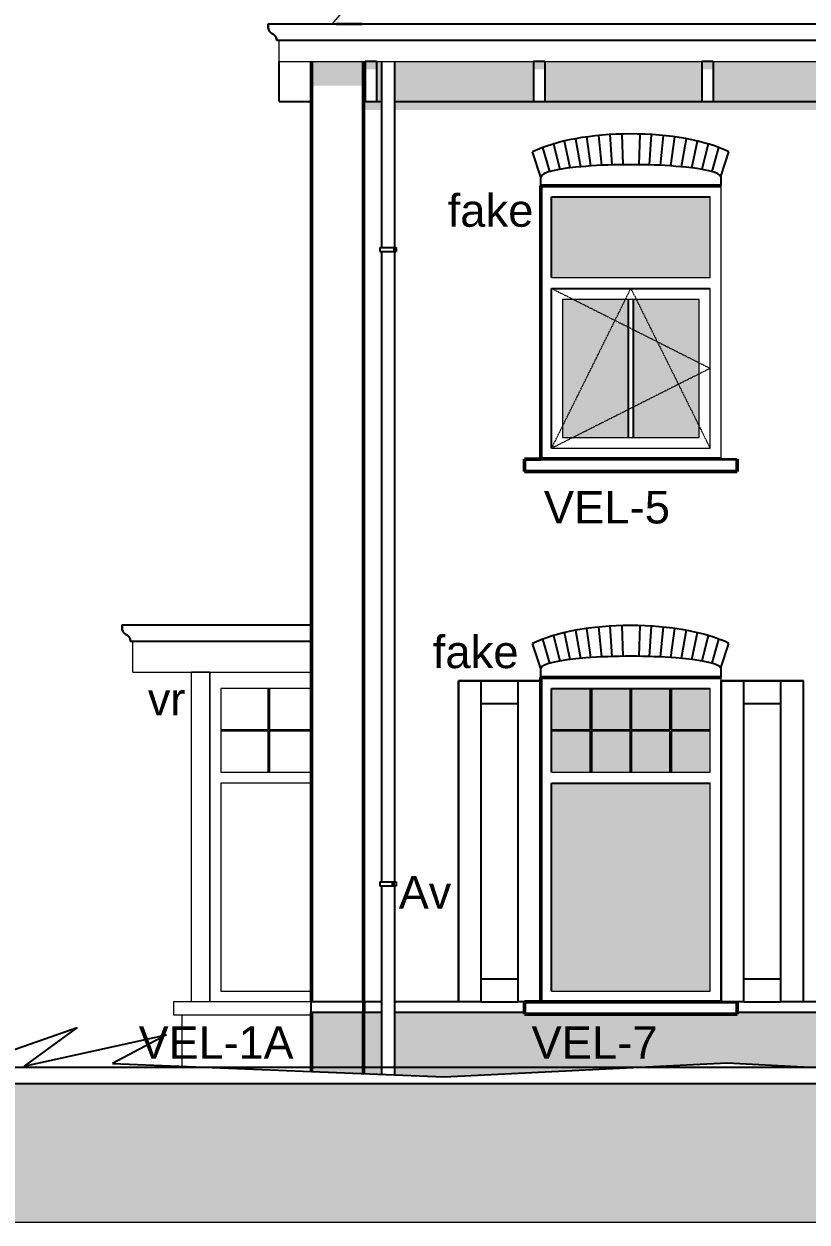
# Model space of a CAD drawing. Header units: millimetres. Extents: x 0 to 59350, y 0 to 29700.
# Drawn here: x 16474 to 18884, y 21826 to 25511 of the extents above; entities that cross this region are included whole.
import ezdxf

# ---------------------------------------------------------------- set-up
doc = ezdxf.new("R2010")
doc.units = ezdxf.units.MM
doc.linetypes.add('PUNKT2_S9', pattern=[1, 0, -1])
doc.linetypes.add('VERDECKT2_S2', pattern=[2.7, 2, -0.7])
doc.layers.add('Standard', color=7, linetype='Continuous', lineweight=25)
doc.styles.add('ARIAL', font='arial.ttf')

msp = doc.modelspace()

# ---------------------------------------------------------------- hatches: boundary and pattern name
at = {"layer": 'Standard', "linetype": 'PUNKT2_S9', "lineweight": 25}
for color, points in [(250, [(17359.5, 25396.4), (17359.5, 25321.4), (17519.5, 25321.4), (17519.5, 25396.4)]), (253, [(18098, 24731.4), (18586, 24731.4), (18586, 24979.9), (18098, 24979.9)]), (253, [(18334.5, 24239.9), (18334.5, 24664.4), (18131.5, 24664.4), (18131.5, 24239.9)]), (253, [(18349.5, 24664.4), (18349.5, 24239.9), (18552.5, 24239.9), (18552.5, 24664.4)]), (253, [(18098, 23340.2), (18218.2, 23340.2), (18218.2, 23467.9), (18098, 23467.9)]), (253, [(18340.8, 23340.2), (18340.8, 23467.9), (18220.7, 23467.9), (18220.7, 23340.2)]), (253, [(18343.3, 23467.9), (18343.3, 23340.2), (18463.4, 23340.2), (18463.4, 23467.9)]), (253, [(18465.9, 23467.9), (18465.9, 23340.2), (18586, 23340.2), (18586, 23467.9)]), (253, [(18218.2, 23209.9), (18218.2, 23337.7), (18098, 23337.7), (18098, 23209.9)]), (253, [(18340.8, 23209.9), (18340.8, 23337.7), (18220.7, 23337.7), (18220.7, 23209.9)]), (253, [(18343.3, 23337.7), (18343.3, 23209.9), (18463.4, 23209.9), (18463.4, 23337.7)]), (253, [(18465.9, 23337.7), (18465.9, 23209.9), (18586, 23209.9), (18586, 23337.7)]), (253, [(18098, 23176.4), (18098, 22536.9), (18586, 22536.9), (18586, 23176.4)]), (250, [(17574.5, 22280.5), (17574.5, 22471.9), (17359.5, 22471.9), (17359.5, 22289.3)]), (250, [(17614.5, 22471.9), (17614.5, 22278.8), (17767.4, 22272.6), (18638, 22315.7), (19469.2, 22272.3), (20392.1, 22294.2), (21339.4, 22269.8), (22153.4, 22296.4), (22846.4, 22278.9), (24094.5, 22323.1), (24204.5, 22314.7), (24204.5, 22471.9), (21254.5, 22471.9), (21254.5, 22465.9), (20599.5, 22465.9), (20599.5, 22471.9), (18669.5, 22471.9), (18669.5, 22465.9), (18014.5, 22465.9), (18014.5, 22471.9)])]:
    msp.add_hatch(color=color, dxfattribs=at).paths.add_polyline_path(points)
h = msp.add_hatch(color=250, dxfattribs=at)
h.paths.add_polyline_path([(24244.5, 25246.4), (24299.5, 25246.4), (24299.5, 25396.4), (24244.5, 25396.4)])
h.paths.add_polyline_path([(17614.5, 25396.4), (17614.5, 25246.4), (24204.5, 25246.4), (24204.5, 25396.4)])
h.paths.add_polyline_path([(17519.5, 25396.4), (17519.5, 25246.4), (17574.5, 25246.4), (17574.5, 25396.4)])
h.paths.add_polyline_path([(17559.5, 25371.4), (17559.5, 25272.9), (17524.5, 25272.9), (17524.5, 25371.4)], flags=16)
h.paths.add_polyline_path([(18042.6, 25371.4), (18077.6, 25371.4), (18077.6, 25272.9), (18042.6, 25272.9)], flags=16)
h.paths.add_polyline_path([(18560.7, 25371.4), (18595.7, 25371.4), (18595.7, 25272.9), (18560.7, 25272.9)], flags=16)
h.paths.add_polyline_path([(19078.8, 25371.4), (19113.8, 25371.4), (19113.8, 25272.9), (19078.8, 25272.9)], flags=16)
h.paths.add_polyline_path([(19631.8, 25272.9), (19596.8, 25272.9), (19596.8, 25371.4), (19631.8, 25371.4)], flags=16)
h.paths.add_polyline_path([(20114.9, 25272.9), (20114.9, 25371.4), (20149.9, 25371.4), (20149.9, 25272.9)], flags=16)
h.paths.add_polyline_path([(20633, 25371.4), (20668, 25371.4), (20668, 25272.9), (20633, 25272.9)], flags=16)
h.paths.add_polyline_path([(21151.1, 25273.4), (21151.1, 25371.4), (21186.1, 25371.4), (21186.1, 25273.4)], flags=16)
h.paths.add_polyline_path([(24259.5, 25273.4), (24259.5, 25371.4), (24294.5, 25371.4), (24294.5, 25273.4)], flags=16)
h.paths.add_polyline_path([(23741.4, 25371.4), (23776.4, 25371.4), (23776.4, 25272.9), (23741.4, 25272.9)], flags=16)
h.paths.add_polyline_path([(23258.4, 25371.4), (23258.4, 25273.4), (23223.4, 25273.4), (23223.4, 25371.4)], flags=16)
h.paths.add_polyline_path([(22705.3, 25371.4), (22740.3, 25371.4), (22740.3, 25272.9), (22705.3, 25272.9)], flags=16)
h.paths.add_polyline_path([(21669.1, 25272.9), (21669.1, 25371.4), (21704.1, 25371.4), (21704.1, 25272.9)], flags=16)
h.paths.add_polyline_path([(22187.2, 25273.4), (22187.2, 25371.4), (22222.2, 25371.4), (22222.2, 25273.4)], flags=16)
at = {"layer": 'Standard', "linetype": 'PUNKT2_S9', "lineweight": -3}
h = msp.add_hatch(color=0, dxfattribs=at)
h.paths.add_polyline_path([(19354.1, 22084.3), (19355.3, 22095.8), (19353.8, 22108.3), (19349.1, 22118.1), (19341.7, 22125.2), (19331.7, 22129), (19320.5, 22129.7), (19298, 22129.9), (19261.8, 22129.9), (19261.8, 22060.1), (19296.1, 22060.1), (19323.1, 22060.9), (19337.6, 22063.5), (19345, 22068), (19350.6, 22075.1)])
h.paths.add_polyline_path([(20661.2, 22068), (20666.8, 22075.1), (20670.3, 22084.3), (20671.5, 22095.8), (20670, 22108.3), (20665.3, 22118.1), (20657.9, 22125.2), (20647.9, 22129), (20636.7, 22129.7), (20614.2, 22129.9), (20578, 22129.9), (20578, 22060.1), (20612.3, 22060.1), (20639.3, 22060.9), (20653.9, 22063.5)])
h.paths.add_polyline_path([(13447, 21826.4), (29672, 21826.4), (29672, 22251.4), (13447, 22251.4)])
h.paths.add_polyline_path([(22366.5, 21901.4), (22205.2, 21901.4), (22205.2, 22174.2), (22251.5, 22174.2), (22251.5, 21947.8), (22366.5, 21947.8)], flags=16)
h.paths.add_polyline_path([(22160.4, 22176.4), (22160.4, 22129.9), (22036.7, 22129.9), (22036.7, 22068.9), (22151.8, 22068.9), (22151.8, 22022.6), (22036.7, 22022.6), (22036.7, 21947.8), (22164.7, 21947.8), (22164.7, 21901.4), (21990.4, 21901.4), (21990.4, 22176.4)], flags=16)
h.paths.add_polyline_path([(21917.7, 22176.4), (21966.8, 22176.4), (21884.8, 21901.4), (21835.4, 21901.4), (21753.4, 22176.4), (21803.6, 22176.4), (21861.6, 21972.9)], flags=16)
h.paths.add_polyline_path([(21733.3, 22129.9), (21609.6, 22129.9), (21609.6, 22068.9), (21724.7, 22068.9), (21724.7, 22022.6), (21609.6, 22022.6), (21609.6, 21947.8), (21737.6, 21947.8), (21737.6, 21901.4), (21563.4, 21901.4), (21563.4, 22176.4), (21733.3, 22176.4)], flags=16)
h.paths.add_polyline_path([(21520.7, 21939.3), (21502.9, 21923.4), (21478.5, 21909.5), (21450.8, 21899.9), (21422.7, 21896.7), (21389, 21901.2), (21360, 21914.8), (21336.5, 21936.9), (21319.8, 21966.5), (21309.6, 22001.8), (21306.4, 22039.8), (21310.1, 22080.4), (21321.4, 22116.2), (21339.8, 22145.7), (21365.3, 22167.4), (21390, 22177.7), (21420.2, 22181.1), (21458.1, 22175.7), (21486.7, 22159.6), (21506.6, 22134), (21517.7, 22100.2), (21471.7, 22089.9), (21464.7, 22108.1), (21453.4, 22121.8), (21438.4, 22130.6), (21420.2, 22133.7), (21392.9, 22127.8), (21371.9, 22110.6), (21358.6, 22081.9), (21354, 22042.1), (21358.6, 21999.3), (21372.2, 21968.6), (21393.1, 21950.4), (21419.7, 21944.2), (21434.2, 21945.9), (21448.8, 21950.9), (21462.4, 21958.6), (21474, 21967.6), (21474, 22002.5), (21420.9, 22002.5), (21420.9, 22048.9), (21520.7, 22048.9)], flags=16)
h.paths.add_polyline_path([(21163.9, 21972.1), (21167.9, 21959), (21177.2, 21947.9), (21190.7, 21944.2), (21203.8, 21946.8), (21212.6, 21954.7), (21217.4, 21971), (21219, 21998.8), (21219, 22176.4), (21265.1, 22176.4), (21265.1, 22002.3), (21263.9, 21972.1), (21260.1, 21949.8), (21250.6, 21928.2), (21235.7, 21911.2), (21215.2, 21900.3), (21189.1, 21896.7), (21159.1, 21902.3), (21136.9, 21919.4), (21123.1, 21947.6), (21118.5, 21986.4), (21162.1, 21992.4)], flags=16)
h.paths.add_polyline_path([(21092.2, 21901.4), (21045.9, 21901.4), (21045.9, 22176.4), (21092.2, 22176.4)], flags=16)
h.paths.add_polyline_path([(20952.3, 22129.9), (20845.5, 22129.9), (20845.5, 22176.4), (21013.3, 22176.4), (21013.3, 22133.3), (20887.7, 21947.8), (21018.1, 21947.8), (21018.1, 21901.4), (20831.9, 21901.4), (20831.9, 21951.5)], flags=16)
h.paths.add_polyline_path([(20531.8, 21901.4), (20531.8, 22176.4), (20629.2, 22176.4), (20660.9, 22174.5), (20682.5, 22168.9), (20697.5, 22158.8), (20709.2, 22142.6), (20716.7, 22122.4), (20719.2, 22099.3), (20715.5, 22071), (20704, 22048.1), (20685.1, 22031.8), (20658.7, 22022.8), (20672.5, 22011.7), (20683.4, 21999.7), (20695, 21982.3), (20709.9, 21955.1), (20737.8, 21901.4), (20682.5, 21901.4), (20649, 21961.3), (20634, 21987.3), (20624.6, 22001.6), (20617.9, 22008.7), (20610.7, 22013), (20601.2, 22015.5), (20587.4, 22016.2), (20578, 22016.2), (20578, 21901.4)], flags=16)
h.paths.add_polyline_path([(20488, 22129.9), (20364.4, 22129.9), (20364.4, 22068.9), (20479.4, 22068.9), (20479.4, 22022.6), (20364.4, 22022.6), (20364.4, 21947.8), (20492.4, 21947.8), (20492.4, 21901.4), (20318.1, 21901.4), (20318.1, 22176.4), (20488, 22176.4)], flags=16)
h.paths.add_polyline_path([(20288.2, 22129.9), (20220.4, 22129.9), (20220.4, 21901.4), (20174.1, 21901.4), (20174.1, 22129.9), (20106.1, 22129.9), (20106.1, 22176.4), (20288.2, 22176.4)], flags=16)
h.paths.add_polyline_path([(19937.8, 22176.4), (19937.8, 22068.2), (20028.4, 22068.2), (20028.4, 22176.4), (20074.7, 22176.4), (20074.7, 21901.4), (20028.4, 21901.4), (20028.4, 22021.6), (19937.8, 22021.6), (19937.8, 21901.4), (19891.5, 21901.4), (19891.5, 22176.4)], flags=16)
h.paths.add_polyline_path([(19837.9, 21946.2), (19817.2, 21918.5), (19790, 21902.2), (19756.4, 21896.7), (19714.8, 21906.1), (19681.4, 21934.1), (19659.3, 21978.5), (19652, 22036.5), (19659.3, 22097.4), (19681.6, 22143), (19715.8, 22171.6), (19759.3, 22181.1), (19797.4, 22173.6), (19827.6, 22151.3), (19841.2, 22129.7), (19851, 22100.7), (19805.2, 22087.5), (19798.9, 22106.6), (19788.2, 22121.3), (19773.9, 22130.4), (19756.9, 22133.7), (19733.8, 22128.2), (19715.5, 22111.7), (19703.6, 22083), (19699.7, 22040.6), (19703.6, 21996), (19715.3, 21966.3), (19733.3, 21949.6), (19756, 21944.2), (19773.2, 21947.8), (19787.7, 21958.3), (19799.1, 21976.3), (19806.8, 22002.5), (19851.6, 21985.5)], flags=16)
h.paths.add_polyline_path([(19492.9, 22068.9), (19607.9, 22068.9), (19607.9, 22022.6), (19492.9, 22022.6), (19492.9, 21947.8), (19620.9, 21947.8), (19620.9, 21901.4), (19446.6, 21901.4), (19446.6, 22176.4), (19616.5, 22176.4), (19616.5, 22129.9), (19492.9, 22129.9)], flags=16)
h.paths.add_polyline_path([(19294.5, 22013), (19285, 22015.5), (19271.2, 22016.2), (19261.8, 22016.2), (19261.8, 21901.4), (19215.6, 21901.4), (19215.6, 22176.4), (19313, 22176.4), (19344.7, 22174.5), (19366.2, 22168.9), (19381.3, 22158.8), (19393, 22142.6), (19400.5, 22122.4), (19403, 22099.3), (19399.2, 22071), (19387.8, 22048.1), (19368.9, 22031.8), (19342.5, 22022.8), (19356.2, 22011.7), (19367.2, 21999.7), (19378.8, 21982.3), (19393.6, 21955.1), (19421.6, 21901.4), (19366.2, 21901.4), (19332.8, 21961.3), (19317.8, 21987.3), (19308.4, 22001.6), (19301.7, 22008.7)], flags=16)

# ---------------------------------------------------------------- linework, layer by layer
at = {"layer": 'Standard', "color": 7, "linetype": 'Continuous', "lineweight": 18}
msp.add_line((18453.1, 26739.4), (17422.6, 25511.4), dxfattribs=at)
at = {"layer": 'Standard', "color": 5, "linetype": 'Continuous', "lineweight": -3}
for p, q in [((17226, 25511.4), (17226, 25501.4)), ((17226, 25501.4), (17226, 25511.4)), ((17226, 25511.4), (24593, 25511.4)), ((17226.1, 25501.1), (17226, 25501.4)), ((17226, 25501.4), (17226.1, 25501.1)), ((17226.1, 25500.2), (17226.1, 25501.1)), ((17226.1, 25501.1), (17226.1, 25500.2)), ((17226.1, 25499.5), (17226.1, 25500.2)), ((17226.1, 25500.2), (17226.1, 25499.5)), ((17226.2, 25498.7), (17226.1, 25499.5)), ((17226.1, 25499.5), (17226.2, 25498.7)), ((17226.3, 25498), (17226.2, 25498.7)), ((17226.2, 25498.7), (17226.3, 25498)), ((17226.4, 25497.2), (17226.3, 25498)), ((17226.3, 25498), (17226.4, 25497.2)), ((17226.6, 25496.4), (17226.4, 25497.2)), ((17226.4, 25497.2), (17226.6, 25496.4)), ((17226.8, 25495.7), (17226.6, 25496.4)), ((17226.6, 25496.4), (17226.8, 25495.7)), ((17227, 25495), (17226.8, 25495.7)), ((17226.8, 25495.7), (17227, 25495)), ((17227.2, 25494.2), (17227, 25495)), ((17227, 25495), (17227.2, 25494.2)), ((17227.5, 25493.5), (17227.2, 25494.2)), ((17227.2, 25494.2), (17227.5, 25493.5)), ((17227.8, 25492.8), (17227.5, 25493.5)), ((17227.5, 25493.5), (17227.8, 25492.8)), ((17228.1, 25492.1), (17227.8, 25492.8)), ((17227.8, 25492.8), (17228.1, 25492.1)), ((17228.4, 25491.4), (17228.1, 25492.1)), ((17228.1, 25492.1), (17228.4, 25491.4)), ((17228.8, 25490.7), (17228.4, 25491.4)), ((17228.4, 25491.4), (17228.8, 25490.7)), ((17229.1, 25490), (17228.8, 25490.7)), ((17228.8, 25490.7), (17229.1, 25490)), ((17229.5, 25489.4), (17229.1, 25490)), ((17229.1, 25490), (17229.5, 25489.4)), ((17230, 25488.7), (17229.5, 25489.4)), ((17229.5, 25489.4), (17230, 25488.7)), ((17230.4, 25488.1), (17230, 25488.7)), ((17230, 25488.7), (17230.4, 25488.1)), ((17230.9, 25487.5), (17230.4, 25488.1)), ((17230.4, 25488.1), (17230.9, 25487.5)), ((17231.3, 25486.9), (17230.9, 25487.5)), ((17230.9, 25487.5), (17231.3, 25486.9)), ((17231.9, 25486.3), (17231.3, 25486.9)), ((17231.3, 25486.9), (17231.9, 25486.3)), ((17232.4, 25485.7), (17231.9, 25486.3)), ((17231.9, 25486.3), (17232.4, 25485.7)), ((17232.9, 25485.2), (17232.4, 25485.7)), ((17232.4, 25485.7), (17232.9, 25485.2)), ((17233.5, 25484.6), (17232.9, 25485.2)), ((17232.9, 25485.2), (17233.5, 25484.6)), ((17234.1, 25484.1), (17233.5, 25484.6)), ((17233.5, 25484.6), (17234.1, 25484.1)), ((17234.7, 25483.6), (17234.1, 25484.1)), ((17234.1, 25484.1), (17234.7, 25483.6)), ((17235.3, 25483.2), (17234.7, 25483.6)), ((17234.7, 25483.6), (17235.3, 25483.2)), ((17235.9, 25482.7), (17235.3, 25483.2)), ((17235.3, 25483.2), (17235.9, 25482.7)), ((17236.5, 25482.3), (17235.9, 25482.7)), ((17235.9, 25482.7), (17236.5, 25482.3)), ((17237.2, 25481.9), (17236.5, 25482.3)), ((17236.5, 25482.3), (17237.2, 25481.9)), ((17237.9, 25481.5), (17237.2, 25481.9)), ((17237.2, 25481.9), (17237.9, 25481.5)), ((17238.5, 25481.2), (17237.9, 25481.5)), ((17237.9, 25481.5), (17238.5, 25481.2)), ((17239.7, 25480.6), (17238.5, 25481.2)), ((17238.5, 25481.2), (17239.7, 25480.6)), ((17240.4, 25480.2), (17239.7, 25480.6)), ((17239.7, 25480.6), (17240.4, 25480.2)), ((17241, 25479.9), (17240.4, 25480.2)), ((17240.4, 25480.2), (17241, 25479.9)), ((17241.7, 25479.5), (17241, 25479.9)), ((17241, 25479.9), (17241.7, 25479.5)), ((17242.3, 25479), (17241.7, 25479.5)), ((17241.7, 25479.5), (17242.3, 25479)), ((17242.9, 25478.6), (17242.3, 25479)), ((17242.3, 25479), (17242.9, 25478.6)), ((17243.6, 25478.1), (17242.9, 25478.6)), ((17242.9, 25478.6), (17243.6, 25478.1)), ((17244.2, 25477.6), (17243.6, 25478.1)), ((17243.6, 25478.1), (17244.2, 25477.6)), ((17244.7, 25477.1), (17244.2, 25477.6)), ((17244.2, 25477.6), (17244.7, 25477.1)), ((17245.3, 25476.6), (17244.7, 25477.1)), ((17244.7, 25477.1), (17245.3, 25476.6)), ((17245.8, 25476), (17245.3, 25476.6)), ((17245.3, 25476.6), (17245.8, 25476)), ((17246.4, 25475.4), (17245.8, 25476)), ((17245.8, 25476), (17246.4, 25475.4)), ((17246.9, 25474.9), (17246.4, 25475.4)), ((17246.4, 25475.4), (17246.9, 25474.9)), ((17247.3, 25474.3), (17246.9, 25474.9)), ((17246.9, 25474.9), (17247.3, 25474.3)), ((17247.8, 25473.6), (17247.3, 25474.3)), ((17247.3, 25474.3), (17247.8, 25473.6)), ((17248.2, 25473), (17247.8, 25473.6)), ((17247.8, 25473.6), (17248.2, 25473)), ((17248.7, 25472.4), (17248.2, 25473)), ((17248.2, 25473), (17248.7, 25472.4)), ((17249, 25471.7), (17248.7, 25472.4)), ((17248.7, 25472.4), (17249, 25471.7)), ((17249.4, 25471), (17249, 25471.7)), ((17249, 25471.7), (17249.4, 25471)), ((17249.8, 25470.3), (17249.4, 25471)), ((17249.4, 25471), (17249.8, 25470.3)), ((17250.1, 25469.6), (17249.8, 25470.3)), ((17249.8, 25470.3), (17250.1, 25469.6)), ((17250.4, 25468.9), (17250.1, 25469.6)), ((17250.1, 25469.6), (17250.4, 25468.9)), ((17250.7, 25468.2), (17250.4, 25468.9)), ((17250.4, 25468.9), (17250.7, 25468.2)), ((17250.9, 25467.5), (17250.7, 25468.2)), ((17250.7, 25468.2), (17250.9, 25467.5)), ((17251.2, 25466.7), (17250.9, 25467.5)), ((17250.9, 25467.5), (17251.2, 25466.7)), ((17251.4, 25466), (17251.2, 25466.7)), ((17251.2, 25466.7), (17251.4, 25466)), ((17251.5, 25465.2), (17251.4, 25466)), ((17251.4, 25466), (17251.5, 25465.2)), ((17251.7, 25464.5), (17251.5, 25465.2)), ((17251.5, 25465.2), (17251.7, 25464.5)), ((17251.8, 25463.7), (17251.7, 25464.5)), ((17251.7, 25464.5), (17251.8, 25463.7)), ((17251.9, 25463), (17251.8, 25463.7)), ((17251.8, 25463.7), (17251.9, 25463)), ((17252, 25462.2), (17251.9, 25463)), ((17251.9, 25463), (17252, 25462.2)), ((17252, 25461.5), (17252, 25462.2)), ((17252, 25462.2), (17252, 25461.5)), ((17252, 25460.4), (17252, 25461.5)), ((17252, 25461.5), (17252, 25460.4)), ((24567.1, 25460.4), (17252, 25460.4))]:
    msp.add_line(p, q, dxfattribs=at)
at = {"layer": 'Standard', "color": 34, "linetype": 'Continuous', "lineweight": 18}
msp.add_line((17357.4, 25511.4), (17435.7, 25511.4), dxfattribs=at)
msp.add_line((17357.4, 25511.4), (17435.7, 25511.4), dxfattribs=at)
at = {"layer": 'Standard', "color": 255, "linetype": 'Continuous', "lineweight": 35}
msp.add_line((17435.7, 25511.4), (17513.7, 25511.4), dxfattribs=at)
msp.add_line((17435.7, 25511.4), (17513.7, 25511.4), dxfattribs=at)
at = {"layer": 'Standard', "color": 51, "linetype": 'Continuous', "lineweight": 18}
for p, q in [((17259.5, 25396.4), (17259.5, 25460.4)), ((17259.5, 25396.4), (17524.5, 25396.4)), ((17524.5, 25396.4), (17559.5, 25396.4)), ((17559.5, 25396.4), (18042.6, 25396.4)), ((18042.6, 25396.4), (18077.6, 25396.4)), ((18077.6, 25396.4), (18560.7, 25396.4)), ((18560.7, 25396.4), (18595.7, 25396.4)), ((18595.7, 25396.4), (19078.8, 25396.4)), ((18586, 24979.9), (18098, 24979.9)), ((18098, 24979.9), (18098, 24731.4)), ((18586, 24731.4), (18586, 24979.9)), ((18098, 24731.4), (18586, 24731.4)), ((18586, 24697.9), (18098, 24697.9)), ((18098, 24697.9), (18098, 24206.4)), ((18586, 24206.4), (18586, 24697.9)), ((18552.5, 24664.4), (18131.5, 24664.4)), ((18131.5, 24664.4), (18131.5, 24239.9)), ((18552.5, 24239.9), (18552.5, 24664.4)), ((18131.5, 24239.9), (18552.5, 24239.9)), ((18098, 24206.4), (18586, 24206.4)), ((17046, 23517.4), (16989.5, 23517.4)), ((16989.5, 22503.4), (16989.5, 23517.4)), ((17046.5, 23517.4), (17046, 23517.4)), ((17046, 23517.4), (17046, 22503.4)), ((17046.5, 22503.4), (17046.5, 23517.4)), ((17046.5, 23517.4), (17080, 23517.4)), ((17080, 23517.4), (17359.5, 23517.4)), ((17359.5, 23467.9), (17080, 23467.9)), ((17080, 23467.9), (17080, 23209.9)), ((18586, 23467.9), (18098, 23467.9)), ((18098, 23467.9), (18098, 23209.9)), ((18586, 23209.9), (18586, 23467.9)), ((17080, 23209.9), (17359.5, 23209.9)), ((18098, 23209.9), (18586, 23209.9)), ((17359.5, 23176.4), (17080, 23176.4)), ((17080, 23176.4), (17080, 22536.9)), ((18586, 23176.4), (18098, 23176.4)), ((18098, 23176.4), (18098, 22536.9)), ((18586, 22536.9), (18586, 23176.4)), ((17080, 22536.9), (17359.5, 22536.9)), ((18098, 22536.9), (18586, 22536.9))]:
    msp.add_line(p, q, dxfattribs=at)
at = {"layer": 'Standard', "color": 7, "linetype": 'Continuous', "lineweight": -3}
for p, q in [((17259.5, 25273.4), (17259.5, 25396.4)), ((17524.5, 25396.4), (17524.5, 25273.4)), ((17559.5, 25396.4), (17524.5, 25396.4)), ((17559.5, 25396.4), (17559.5, 25273.4)), ((17574.5, 25396.4), (17574.5, 24823.5)), ((17614.5, 25396.4), (17614.5, 24823.5)), ((18042.6, 25396.4), (18042.6, 25273.4)), ((18077.6, 25396.4), (18042.6, 25396.4)), ((18077.6, 25396.4), (18077.6, 25273.4)), ((18560.7, 25396.4), (18560.7, 25273.4)), ((18595.7, 25396.4), (18560.7, 25396.4)), ((18595.7, 25396.4), (18595.7, 25273.4)), ((17259.5, 25273.4), (17359.5, 25273.4)), ((17524.5, 25273.4), (17559.5, 25273.4)), ((18042.6, 25273.4), (18077.6, 25273.4)), ((18560.7, 25273.4), (18595.7, 25273.4)), ((18284.3, 25077.8), (18278.2, 25171.2)), ((18314.5, 25172.8), (18317.1, 25078.5)), ((18369.6, 25172.8), (18367, 25078.5)), ((18399.8, 25077.8), (18405.9, 25171.2)), ((18103.8, 25142.4), (18123.2, 25064)), ((18154.8, 25068.7), (18137.4, 25151.3)), ((18171.7, 25158.4), (18186.8, 25072.1)), ((18219.1, 25074.7), (18206.8, 25164)), ((18242.3, 25168.3), (18251.6, 25076.5)), ((18441.8, 25168.3), (18432.5, 25076.5)), ((18465, 25074.7), (18477.3, 25164)), ((18512.4, 25158.4), (18497.3, 25072.1)), ((18529.3, 25068.7), (18546.7, 25151.3)), ((18580.3, 25142.4), (18560.9, 25064)), ((18064.5, 25040.6), (18039.6, 25117.8)), ((18092.3, 25057.2), (18071.1, 25131.4)), ((18591.8, 25057.2), (18613, 25131.4)), ((18619.1, 25042.7), (18643.4, 25118.3)), ((18064.5, 25013.4), (18064.5, 25040.6)), ((18619.5, 25013.4), (18619.5, 25040.6)), ((17569.5, 24823.5), (17569.8, 24823.5)), ((17569.5, 24823.5), (17569.5, 24811.3)), ((17569.5, 24811.3), (17569.8, 24811.3)), ((17569.8, 24823.5), (17570.7, 24823.5)), ((17569.8, 24811.3), (17570.7, 24811.3)), ((17570.7, 24823.5), (17572.2, 24823.5)), ((17570.7, 24811.3), (17572.2, 24811.3)), ((17572.2, 24823.5), (17574.2, 24823.5)), ((17572.2, 24811.3), (17574.2, 24811.3)), ((17574.2, 24823.5), (17576.8, 24823.5)), ((17574.2, 24811.3), (17576.8, 24811.3)), ((17574.5, 24811.3), (17574.5, 22873.1)), ((17576.8, 24823.5), (17579.8, 24823.5)), ((17576.8, 24811.3), (17579.8, 24811.3)), ((17579.8, 24823.5), (17583.1, 24823.5)), ((17579.8, 24811.3), (17583.1, 24811.3)), ((17583.1, 24823.5), (17586.7, 24823.5)), ((17583.1, 24811.3), (17586.7, 24811.3)), ((17586.7, 24823.5), (17590.5, 24823.5)), ((17586.7, 24811.3), (17590.5, 24811.3)), ((17590.5, 24823.5), (17594.5, 24823.5)), ((17590.5, 24811.3), (17594.5, 24811.3)), ((17594.5, 24823.5), (17598.4, 24823.5)), ((17594.5, 24811.3), (17598.4, 24811.3)), ((17598.4, 24823.5), (17602.2, 24823.5)), ((17598.4, 24811.3), (17602.2, 24811.3)), ((17602.2, 24823.5), (17605.8, 24823.5)), ((17602.2, 24811.3), (17605.8, 24811.3)), ((17605.8, 24823.5), (17609.1, 24823.5)), ((17605.8, 24811.3), (17609.1, 24811.3)), ((17609.1, 24823.5), (17612.1, 24823.5)), ((17609.1, 24811.3), (17612.1, 24811.3)), ((17612.1, 24823.5), (17612.9, 24823.5)), ((17612.1, 24811.3), (17612.9, 24811.3)), ((17612.9, 24823.5), (17612.9, 24811.3)), ((17613, 24823.5), (17613.7, 24823.5)), ((17613, 24811.3), (17613.7, 24811.3)), ((17613.7, 24823.5), (17614.1, 24823.5)), ((17613.7, 24811.3), (17614.1, 24811.3)), ((17614.1, 24823.5), (17614.7, 24823.5)), ((17614.1, 24811.3), (17614.1, 24823.5)), ((17614.1, 24811.3), (17614.7, 24811.3)), ((17614.5, 24811.3), (17614.5, 22873.1)), ((17614.7, 24823.5), (17615, 24823.5)), ((17614.7, 24811.3), (17615, 24811.3)), ((17615, 24823.5), (17615, 24811.3)), ((17615, 24823.5), (17615.6, 24823.5)), ((17615, 24811.3), (17615.6, 24811.3)), ((17615.6, 24823.5), (17616.2, 24823.5)), ((17615.6, 24811.3), (17616.2, 24811.3)), ((17616.2, 24823.5), (17616.6, 24823.5)), ((17616.2, 24811.3), (17616.6, 24811.3)), ((17616.6, 24823.5), (17616.7, 24823.5)), ((17616.6, 24811.3), (17616.6, 24823.5)), ((17616.6, 24811.3), (17616.7, 24811.3)), ((17616.8, 24823.5), (17616.8, 24811.3)), ((17616.8, 24823.5), (17617.2, 24823.5)), ((17616.8, 24811.3), (17617.2, 24811.3)), ((17617.2, 24823.5), (17617.6, 24823.5)), ((17617.2, 24811.3), (17617.6, 24811.3)), ((17617.6, 24823.5), (17618, 24823.5)), ((17617.6, 24811.3), (17618, 24811.3)), ((17618, 24823.5), (17618.4, 24823.5)), ((17618, 24811.3), (17618.4, 24811.3)), ((17618.4, 24823.5), (17618.7, 24823.5)), ((17618.4, 24811.3), (17618.7, 24811.3)), ((17618.7, 24823.5), (17619, 24823.5)), ((17618.7, 24811.3), (17619, 24811.3)), ((17619, 24823.5), (17619.2, 24823.5)), ((17619, 24811.3), (17619.2, 24811.3)), ((17619.2, 24823.5), (17619.3, 24823.5)), ((17619.2, 24811.3), (17619.3, 24811.3)), ((17619.3, 24823.5), (17619.5, 24823.5)), ((17619.3, 24811.3), (17619.5, 24811.3)), ((17619.5, 24823.5), (17619.5, 24823.5)), ((17619.5, 24823.5), (17619.5, 24811.3)), ((17619.5, 24811.3), (17619.5, 24811.3)), ((18284.3, 23565.8), (18278.2, 23659.2)), ((18314.5, 23660.8), (18317.1, 23566.5)), ((18369.6, 23660.8), (18367, 23566.5)), ((18399.8, 23565.8), (18405.9, 23659.2)), ((18103.8, 23630.4), (18123.2, 23552)), ((18154.8, 23556.7), (18137.4, 23639.3)), ((18171.7, 23646.4), (18186.8, 23560.1)), ((18219.1, 23562.7), (18206.8, 23652)), ((18242.3, 23656.3), (18251.6, 23564.5)), ((18441.8, 23656.3), (18432.5, 23564.5)), ((18465, 23562.7), (18477.3, 23652)), ((18512.4, 23646.4), (18497.3, 23560.1)), ((18529.3, 23556.7), (18546.7, 23639.3)), ((18580.3, 23630.4), (18560.9, 23552)), ((18064.5, 23528.6), (18039.6, 23605.8)), ((18092.3, 23545.2), (18071.1, 23619.4)), ((18591.8, 23545.2), (18613, 23619.4)), ((18619.1, 23530.7), (18643.4, 23606.3)), ((18064.5, 23501.4), (18064.5, 23528.6)), ((18619.5, 23501.4), (18619.5, 23528.6)), ((17569.4, 22873.1), (17569.4, 22860.9)), ((17569.4, 22873.1), (17569.7, 22873.1)), ((17569.4, 22860.9), (17569.7, 22860.9)), ((17569.7, 22873.1), (17570.6, 22873.1)), ((17569.7, 22860.9), (17570.6, 22860.9)), ((17570.6, 22873.1), (17572.1, 22873.1)), ((17570.6, 22860.9), (17572.1, 22860.9)), ((17572.1, 22873.1), (17574.1, 22873.1)), ((17572.1, 22860.9), (17574.1, 22860.9)), ((17574.1, 22873.1), (17576.7, 22873.1)), ((17574.1, 22860.9), (17576.7, 22860.9)), ((17574.5, 22860.9), (17574.5, 22280.5)), ((17576.7, 22873.1), (17579.7, 22873.1)), ((17576.7, 22860.9), (17579.7, 22860.9)), ((17579.7, 22873.1), (17583, 22873.1)), ((17579.7, 22860.9), (17583, 22860.9)), ((17583, 22873.1), (17586.6, 22873.1)), ((17583, 22860.9), (17586.6, 22860.9)), ((17586.6, 22873.1), (17590.4, 22873.1)), ((17586.6, 22860.9), (17590.4, 22860.9)), ((17590.4, 22873.1), (17594.4, 22873.1)), ((17590.4, 22860.9), (17594.4, 22860.9)), ((17594.4, 22873.1), (17598.3, 22873.1)), ((17594.4, 22860.9), (17598.3, 22860.9)), ((17598.3, 22873.1), (17602.1, 22873.1)), ((17598.3, 22860.9), (17602.1, 22860.9)), ((17602.1, 22873.1), (17605.7, 22873.1)), ((17602.1, 22860.9), (17605.7, 22860.9)), ((17605.7, 22873.1), (17607.8, 22873.1)), ((17605.7, 22860.9), (17607.8, 22860.9)), ((17607, 22873.1), (17608, 22873.1)), ((17607, 22860.9), (17608, 22860.9)), ((17607.8, 22873.1), (17607.8, 22860.9)), ((17608, 22873.1), (17609.1, 22873.1)), ((17608, 22860.9), (17608, 22873.1)), ((17608, 22860.9), (17609.1, 22860.9)), ((17609.1, 22873.1), (17609.6, 22873.1)), ((17609.1, 22860.9), (17609.6, 22860.9)), ((17609.6, 22873.1), (17609.6, 22860.9)), ((17609.6, 22873.1), (17609.8, 22873.1)), ((17609.6, 22860.9), (17609.8, 22860.9)), ((17609.8, 22873.1), (17610.6, 22873.1)), ((17609.8, 22860.9), (17610.6, 22860.9)), ((17610.6, 22873.1), (17611.4, 22873.1)), ((17610.6, 22860.9), (17611.4, 22860.9)), ((17611.4, 22873.1), (17611.8, 22873.1)), ((17611.4, 22860.9), (17611.8, 22860.9)), ((17611.8, 22873.1), (17612, 22873.1)), ((17611.8, 22860.9), (17611.8, 22873.1)), ((17611.8, 22860.9), (17612, 22860.9)), ((17612, 22873.1), (17612.1, 22873.1)), ((17612, 22860.9), (17612.1, 22860.9)), ((17612.1, 22873.1), (17612.1, 22860.9)), ((17612.1, 22873.1), (17612.2, 22873.1)), ((17612.1, 22860.9), (17612.2, 22860.9)), ((17612.2, 22873.1), (17613, 22873.1)), ((17612.2, 22860.9), (17613, 22860.9)), ((17613, 22873.1), (17613.7, 22873.1)), ((17613, 22860.9), (17613.7, 22860.9)), ((17613.7, 22873.1), (17614.4, 22873.1)), ((17613.7, 22860.9), (17614.4, 22860.9)), ((17614.4, 22873.1), (17615, 22873.1)), ((17614.4, 22860.9), (17615, 22860.9)), ((17614.5, 22860.9), (17614.5, 22278.8)), ((17615, 22873.1), (17615.6, 22873.1)), ((17615, 22860.9), (17615.6, 22860.9)), ((17615.6, 22873.1), (17616.2, 22873.1)), ((17615.6, 22860.9), (17616.2, 22860.9)), ((17616.2, 22873.1), (17616.7, 22873.1)), ((17616.2, 22860.9), (17616.7, 22860.9)), ((17616.7, 22873.1), (17617.2, 22873.1)), ((17616.7, 22860.9), (17617.2, 22860.9)), ((17617.2, 22873.1), (17617.6, 22873.1)), ((17617.2, 22860.9), (17617.6, 22860.9)), ((17617.6, 22873.1), (17618, 22873.1)), ((17617.6, 22860.9), (17618, 22860.9)), ((17618, 22873.1), (17618.4, 22873.1)), ((17618, 22860.9), (17618.4, 22860.9)), ((17618.4, 22873.1), (17618.7, 22873.1)), ((17618.4, 22860.9), (17618.7, 22860.9)), ((17618.7, 22873.1), (17619, 22873.1)), ((17618.7, 22860.9), (17619, 22860.9)), ((17619, 22873.1), (17619.2, 22873.1)), ((17619, 22860.9), (17619.2, 22860.9)), ((17619.2, 22873.1), (17619.3, 22873.1)), ((17619.2, 22860.9), (17619.3, 22860.9)), ((17619.3, 22873.1), (17619.5, 22873.1)), ((17619.3, 22860.9), (17619.5, 22860.9)), ((17619.5, 22873.1), (17619.5, 22873.1)), ((17619.5, 22873.1), (17619.5, 22860.9)), ((17619.5, 22860.9), (17619.5, 22860.9))]:
    msp.add_line(p, q, dxfattribs=at)
at = {"layer": 'Standard', "color": 7, "linetype": 'Continuous', "lineweight": 50}
for p, q in [((17359.5, 22503.4), (17359.5, 25396.4)), ((17519.5, 25396.4), (17519.5, 22503.4)), ((18064.5, 25013.4), (18619.5, 25013.4)), ((18064.5, 24173.1), (18064.5, 25013.4)), ((18064.5, 24173.1), (18014.5, 24173.1)), ((18014.5, 24173.1), (18014.5, 24137.8)), ((18014.5, 24137.8), (18014.5, 24135.4)), ((18669.5, 24135.4), (18669.5, 24173.1)), ((18014.5, 24135.4), (18669.5, 24135.4)), ((18064.5, 23501.4), (18619.5, 23501.4)), ((18064.5, 22503.6), (18064.5, 23501.4)), ((17520.5, 22503.4), (17519.5, 22503.4)), ((17520.5, 22471.9), (17520.5, 22503.4)), ((18064.5, 22503.6), (18014.5, 22503.6)), ((18014.5, 22503.6), (18014.5, 22465.9)), ((18669.5, 22465.9), (18669.5, 22503.4)), ((17359.5, 22289.3), (17359.5, 22471.9)), ((17519.5, 22471.9), (17519.5, 22282.8)), ((17519.5, 22471.9), (17520.5, 22471.9)), ((18014.5, 22465.9), (18669.5, 22465.9))]:
    msp.add_line(p, q, dxfattribs=at)
at = {"layer": 'Standard', "color": 36, "linetype": 'Continuous', "lineweight": 18}
for p, q in [((17359.5, 25046.4), (17359.5, 25396.4)), ((17519.5, 25046.4), (17519.5, 25396.4)), ((17359.5, 23596.4), (17359.5, 25046.4)), ((17519.5, 23596.4), (17519.5, 25046.4)), ((18064.5, 25013.4), (18064.5, 24173.1)), ((18619.5, 25013.4), (18064.5, 25013.4)), ((18619.5, 24173.1), (18619.5, 25013.4)), ((17359.5, 22503.4), (17359.5, 23596.4)), ((17519.5, 22503.4), (17519.5, 23596.4)), ((18064.5, 23501.4), (18064.5, 23491.4)), ((18619.5, 23501.4), (18064.5, 23501.4)), ((18619.5, 23491.4), (18619.5, 23501.4)), ((16959.5, 22463.4), (16959.5, 22305.8)), ((16959.5, 22463.4), (16959.5, 22305.8)), ((17359.5, 22289.3), (17359.5, 22471.9)), ((17519.5, 22282.8), (17519.5, 22471.9))]:
    msp.add_line(p, q, dxfattribs=at)
at = {"layer": 'Standard', "color": 255, "linetype": 'Continuous', "lineweight": -3}
for p, q in [((17519.5, 25272.9), (17574.5, 25272.9)), ((17614.5, 25272.9), (24204.5, 25272.9))]:
    msp.add_line(p, q, dxfattribs=at)
at = {"layer": 'Standard', "color": 7, "linetype": 'Continuous', "lineweight": 25}
for p, q in [((18098, 24979.9), (18586, 24979.9)), ((18098, 24731.4), (18098, 24979.9)), ((18098, 24697.9), (18586, 24697.9)), ((18098, 24206.4), (18098, 24697.9)), ((17811, 23491.4), (18064.5, 23491.4)), ((17811, 22503.4), (17811, 23491.4)), ((18619.5, 23491.4), (18873, 23491.4)), ((18619.5, 22503.4), (18619.5, 23491.4)), ((18098, 23467.9), (18586, 23467.9)), ((18098, 23209.9), (18098, 23467.9)), ((18098, 23176.4), (18586, 23176.4)), ((18098, 22536.9), (18098, 23176.4))]:
    msp.add_line(p, q, dxfattribs=at)
at = {"layer": 'Standard', "color": 7, "linetype": 'VERDECKT2_S2', "lineweight": 18}
for p, q in [((18098, 24697.9), (18586, 24452.2)), ((18098, 24206.4), (18342, 24697.9)), ((18342, 24697.9), (18586, 24206.4)), ((18586, 24452.2), (18098, 24206.4))]:
    msp.add_line(p, q, dxfattribs=at)
at = {"layer": 'Standard', "color": 250, "linetype": 'Continuous', "lineweight": -3}
for p, q in [((18334.5, 24239.9), (18334.5, 24664.4)), ((18349.5, 24664.4), (18349.5, 24239.9)), ((17226.8, 23340.2), (17226.8, 23467.9)), ((17229.3, 23467.9), (17229.3, 23340.2)), ((18218.2, 23340.2), (18218.2, 23467.9)), ((18220.7, 23467.9), (18220.7, 23340.2)), ((18340.8, 23340.2), (18340.8, 23467.9)), ((18343.3, 23467.9), (18343.3, 23340.2)), ((18463.4, 23340.2), (18463.4, 23467.9)), ((18465.9, 23467.9), (18465.9, 23340.2)), ((17080, 23340.2), (17226.8, 23340.2)), ((17226.8, 23337.7), (17080, 23337.7)), ((17226.8, 23209.9), (17226.8, 23337.7)), ((17229.3, 23340.2), (17359.5, 23340.2)), ((17229.3, 23337.7), (17229.3, 23209.9)), ((17359.5, 23337.7), (17229.3, 23337.7)), ((18098, 23340.2), (18218.2, 23340.2)), ((18218.2, 23337.7), (18098, 23337.7)), ((18218.2, 23209.9), (18218.2, 23337.7)), ((18220.7, 23340.2), (18340.8, 23340.2)), ((18220.7, 23337.7), (18220.7, 23209.9)), ((18340.8, 23337.7), (18220.7, 23337.7)), ((18340.8, 23209.9), (18340.8, 23337.7)), ((18343.3, 23340.2), (18463.4, 23340.2)), ((18343.3, 23337.7), (18343.3, 23209.9)), ((18463.4, 23337.7), (18343.3, 23337.7)), ((18463.4, 23209.9), (18463.4, 23337.7)), ((18465.9, 23340.2), (18586, 23340.2)), ((18465.9, 23337.7), (18465.9, 23209.9)), ((18586, 23337.7), (18465.9, 23337.7))]:
    msp.add_line(p, q, dxfattribs=at)
at = {"layer": 'Standard', "color": 117, "linetype": 'Continuous', "lineweight": -3}
for p, q in [((18619.5, 24175.4), (18064.5, 24175.4)), ((18064.5, 24173.1), (18014.5, 24173.1)), ((18014.5, 24173.1), (18014.5, 24170.4)), ((18014.5, 24170.4), (18014.5, 24135.4)), ((18669.5, 24170.4), (18014.5, 24170.4)), ((18669.5, 24173.1), (18619.5, 24173.1)), ((18669.5, 24170.4), (18669.5, 24173.1)), ((18669.5, 24135.4), (18669.5, 24170.4)), ((18669.5, 24135.4), (18014.5, 24135.4)), ((18014.5, 22503.4), (18014.5, 22500.9)), ((18014.5, 22500.9), (18014.5, 22465.9)), ((18669.5, 22500.9), (18014.5, 22500.9)), ((18619.5, 22505.9), (18064.5, 22505.9)), ((18669.5, 22500.9), (18669.5, 22503.4)), ((18669.5, 22465.9), (18669.5, 22500.9)), ((18669.5, 22465.9), (18014.5, 22465.9))]:
    msp.add_line(p, q, dxfattribs=at)
at = {"layer": 'Standard', "color": 25, "linetype": 'Continuous', "lineweight": -3}
for p, q in [((16776, 23653.4), (16776, 23663.4)), ((16776, 23663.4), (17359.5, 23663.4)), ((16776, 23663.4), (16776, 23653.4)), ((16776, 23653.4), (16776.1, 23653.1)), ((16776.1, 23653.1), (16776, 23653.4)), ((16776.1, 23653.1), (16776.1, 23652.2)), ((16776.1, 23652.2), (16776.1, 23653.1)), ((16776.1, 23652.2), (16776.1, 23651.5)), ((16776.1, 23651.5), (16776.1, 23652.2)), ((16776.1, 23651.5), (16776.2, 23650.7)), ((16776.2, 23650.7), (16776.1, 23651.5)), ((16776.2, 23650.7), (16776.3, 23650)), ((16776.3, 23650), (16776.2, 23650.7)), ((16776.3, 23650), (16776.4, 23649.2)), ((16776.4, 23649.2), (16776.3, 23650)), ((16776.4, 23649.2), (16776.6, 23648.4)), ((16776.6, 23648.4), (16776.4, 23649.2)), ((16776.6, 23648.4), (16776.8, 23647.7)), ((16776.8, 23647.7), (16776.6, 23648.4)), ((16776.8, 23647.7), (16777, 23647)), ((16777, 23647), (16776.8, 23647.7)), ((16777, 23647), (16777.2, 23646.2)), ((16777.2, 23646.2), (16777, 23647)), ((16777.2, 23646.2), (16777.5, 23645.5)), ((16777.5, 23645.5), (16777.2, 23646.2)), ((16777.5, 23645.5), (16777.8, 23644.8)), ((16777.8, 23644.8), (16777.5, 23645.5)), ((16777.8, 23644.8), (16778.1, 23644.1)), ((16778.1, 23644.1), (16777.8, 23644.8)), ((16778.1, 23644.1), (16778.4, 23643.4)), ((16778.4, 23643.4), (16778.1, 23644.1)), ((16778.4, 23643.4), (16778.8, 23642.7)), ((16778.8, 23642.7), (16778.4, 23643.4)), ((16778.8, 23642.7), (16779.1, 23642)), ((16779.1, 23642), (16778.8, 23642.7)), ((16779.1, 23642), (16779.5, 23641.4)), ((16779.5, 23641.4), (16779.1, 23642)), ((16779.5, 23641.4), (16780, 23640.7)), ((16780, 23640.7), (16779.5, 23641.4)), ((16780, 23640.7), (16780.4, 23640.1)), ((16780.4, 23640.1), (16780, 23640.7)), ((16780.4, 23640.1), (16780.9, 23639.5)), ((16780.9, 23639.5), (16780.4, 23640.1)), ((16780.9, 23639.5), (16781.3, 23638.9)), ((16781.3, 23638.9), (16780.9, 23639.5)), ((16781.3, 23638.9), (16781.9, 23638.3)), ((16781.9, 23638.3), (16781.3, 23638.9)), ((16781.9, 23638.3), (16782.4, 23637.7)), ((16782.4, 23637.7), (16781.9, 23638.3)), ((16782.4, 23637.7), (16782.9, 23637.2)), ((16782.9, 23637.2), (16782.4, 23637.7)), ((16782.9, 23637.2), (16783.5, 23636.6)), ((16783.5, 23636.6), (16782.9, 23637.2)), ((16783.5, 23636.6), (16784.1, 23636.1)), ((16784.1, 23636.1), (16783.5, 23636.6)), ((16784.1, 23636.1), (16784.7, 23635.6)), ((16784.7, 23635.6), (16784.1, 23636.1)), ((16784.7, 23635.6), (16785.3, 23635.2)), ((16785.3, 23635.2), (16784.7, 23635.6)), ((16785.3, 23635.2), (16785.9, 23634.7)), ((16785.9, 23634.7), (16785.3, 23635.2)), ((16785.9, 23634.7), (16786.5, 23634.3)), ((16786.5, 23634.3), (16785.9, 23634.7)), ((16786.5, 23634.3), (16787.2, 23633.9)), ((16787.2, 23633.9), (16786.5, 23634.3)), ((16787.2, 23633.9), (16787.9, 23633.5)), ((16787.9, 23633.5), (16787.2, 23633.9)), ((16787.9, 23633.5), (16788.5, 23633.2)), ((16788.5, 23633.2), (16787.9, 23633.5)), ((16788.5, 23633.2), (16789.7, 23632.6)), ((16789.7, 23632.6), (16788.5, 23633.2)), ((16789.7, 23632.6), (16790.4, 23632.2)), ((16790.4, 23632.2), (16789.7, 23632.6)), ((16790.4, 23632.2), (16791, 23631.9)), ((16791, 23631.9), (16790.4, 23632.2)), ((16791, 23631.9), (16791.7, 23631.5)), ((16791.7, 23631.5), (16791, 23631.9)), ((16791.7, 23631.5), (16792.3, 23631)), ((16792.3, 23631), (16791.7, 23631.5)), ((16792.3, 23631), (16792.9, 23630.6)), ((16792.9, 23630.6), (16792.3, 23631)), ((16792.9, 23630.6), (16793.6, 23630.1)), ((16793.6, 23630.1), (16792.9, 23630.6)), ((16793.6, 23630.1), (16794.2, 23629.6)), ((16794.2, 23629.6), (16793.6, 23630.1)), ((16794.2, 23629.6), (16794.7, 23629.1)), ((16794.7, 23629.1), (16794.2, 23629.6)), ((16794.7, 23629.1), (16795.3, 23628.6)), ((16795.3, 23628.6), (16794.7, 23629.1)), ((16795.3, 23628.6), (16795.8, 23628)), ((16795.8, 23628), (16795.3, 23628.6)), ((16795.8, 23628), (16796.4, 23627.4)), ((16796.4, 23627.4), (16795.8, 23628)), ((16796.4, 23627.4), (16796.9, 23626.9)), ((16796.9, 23626.9), (16796.4, 23627.4)), ((16796.9, 23626.9), (16797.3, 23626.3)), ((16797.3, 23626.3), (16796.9, 23626.9)), ((16797.3, 23626.3), (16797.8, 23625.6)), ((16797.8, 23625.6), (16797.3, 23626.3)), ((16797.8, 23625.6), (16798.2, 23625)), ((16798.2, 23625), (16797.8, 23625.6)), ((16798.2, 23625), (16798.7, 23624.4)), ((16798.7, 23624.4), (16798.2, 23625)), ((16798.7, 23624.4), (16799, 23623.7)), ((16799, 23623.7), (16798.7, 23624.4)), ((16799, 23623.7), (16799.4, 23623)), ((16799.4, 23623), (16799, 23623.7)), ((16799.4, 23623), (16799.8, 23622.3)), ((16799.8, 23622.3), (16799.4, 23623)), ((16799.8, 23622.3), (16800.1, 23621.6)), ((16800.1, 23621.6), (16799.8, 23622.3)), ((16800.1, 23621.6), (16800.4, 23620.9)), ((16800.4, 23620.9), (16800.1, 23621.6)), ((16800.4, 23620.9), (16800.7, 23620.2)), ((16800.7, 23620.2), (16800.4, 23620.9)), ((16800.7, 23620.2), (16800.9, 23619.5)), ((16800.9, 23619.5), (16800.7, 23620.2)), ((16800.9, 23619.5), (16801.2, 23618.7)), ((16801.2, 23618.7), (16800.9, 23619.5)), ((16801.2, 23618.7), (16801.4, 23618)), ((16801.4, 23618), (16801.2, 23618.7)), ((16801.4, 23618), (16801.5, 23617.2)), ((16801.5, 23617.2), (16801.4, 23618)), ((16801.5, 23617.2), (16801.7, 23616.5)), ((16801.7, 23616.5), (16801.5, 23617.2)), ((16801.7, 23616.5), (16801.8, 23615.7)), ((16801.8, 23615.7), (16801.7, 23616.5)), ((16801.8, 23615.7), (16801.9, 23615)), ((16801.9, 23615), (16801.8, 23615.7)), ((16801.9, 23615), (16802, 23614.2)), ((16802, 23614.2), (16801.9, 23615)), ((16802, 23614.2), (16802, 23613.5)), ((16802, 23613.5), (16802, 23614.2)), ((16802, 23613.5), (16802, 23612.4)), ((16802, 23612.4), (16802, 23613.5)), ((17359.5, 23612.4), (16802, 23612.4)), ((17359.5, 22503.4), (17358.5, 22503.4)), ((17358.5, 22471.9), (17358.5, 22503.4)), ((17520.5, 22503.4), (17359.5, 22503.4)), ((17520.5, 22471.9), (17520.5, 22503.4)), ((17574.5, 22503.4), (17520.5, 22503.4)), ((17811, 22503.4), (17614.5, 22503.4)), ((20396, 22503.4), (18873, 22503.4)), ((17358.5, 22471.9), (17359.5, 22471.9)), ((17359.5, 22471.9), (17520.5, 22471.9)), ((17520.5, 22471.9), (17574.5, 22471.9)), ((17614.5, 22471.9), (18014.5, 22471.9)), ((18669.5, 22471.9), (20599.5, 22471.9))]:
    msp.add_line(p, q, dxfattribs=at)
at = {"layer": 'Standard', "color": 61, "linetype": 'Continuous', "lineweight": 18}
for q in [(16809.5, 23612.4), (17359.5, 23517.4)]:
    msp.add_line((16809.5, 23517.4), q, dxfattribs=at)
at = {"layer": 'Standard', "color": 16, "linetype": 'Continuous', "lineweight": -3}
for p, q in [((17811, 23491.4), (17811, 22503.4)), ((17881, 23491.4), (17811, 23491.4)), ((17881, 22503.4), (17881, 23491.4)), ((17994.5, 23491.4), (17881, 23491.4)), ((17994.5, 23491.4), (17994.5, 22503.4)), ((18064.5, 23491.4), (17994.5, 23491.4)), ((18064.5, 22503.4), (18064.5, 23491.4)), ((18619.5, 23491.4), (18619.5, 22503.4)), ((18689.5, 23491.4), (18619.5, 23491.4)), ((18689.5, 22503.4), (18689.5, 23491.4)), ((18803, 23491.4), (18689.5, 23491.4)), ((18803, 23491.4), (18803, 22503.4)), ((18873, 23491.4), (18803, 23491.4)), ((18873, 22503.4), (18873, 23491.4)), ((17881, 23421.4), (17994.5, 23421.4)), ((18689.5, 23421.4), (18803, 23421.4)), ((17994.5, 22573.4), (17881, 22573.4)), ((18803, 22573.4), (18689.5, 22573.4)), ((17881, 22503.4), (17811, 22503.4)), ((17881, 22503.4), (17994.5, 22503.4)), ((18064.5, 22503.4), (17994.5, 22503.4)), ((18689.5, 22503.4), (18619.5, 22503.4)), ((18689.5, 22503.4), (18803, 22503.4)), ((18873, 22503.4), (18803, 22503.4))]:
    msp.add_line(p, q, dxfattribs=at)
at = {"layer": 'Standard', "color": 59, "linetype": 'Continuous', "lineweight": 18}
for p, q in [((16934.5, 22503.4), (16934.5, 22463.4)), ((16934.6, 22503.4), (16934.6, 22463.4)), ((17358.5, 22503.4), (16934.6, 22503.4)), ((16934.6, 22463.4), (17359.5, 22463.4))]:
    msp.add_line(p, q, dxfattribs=at)
at = {"layer": 'Standard', "color": 94, "linetype": 'Continuous', "lineweight": -3}
for p, q in [((16216.5, 22278.2), (16638.2, 22425)), ((16638.2, 22425), (16475, 22306.1)), ((16475, 22306.1), (16912.6, 22402.6)), ((16912.6, 22402.6), (16747, 22314.5)), ((16747, 22314.5), (17767.4, 22272.6)), ((17767.4, 22272.6), (18638, 22315.7)), ((18638, 22315.7), (19469.2, 22272.3)), ((29672, 22251.4), (13447, 22251.4))]:
    msp.add_line(p, q, dxfattribs=at)
at = {"layer": 'Standard', "color": 7, "linetype": 'VERDECKT2_S2', "lineweight": -3}
msp.add_line((29672, 22301.4), (13447, 22301.4), dxfattribs=at)
at = {"layer": 'Standard', "color": 94, "linetype": 'Continuous', "lineweight": 18}
for p, q in [((29672, 22251.4), (13447, 22251.4)), ((13447, 21826.4), (29672, 21826.4))]:
    msp.add_line(p, q, dxfattribs=at)
at = {"layer": 'Standard', "color": 7, "linetype": 'Continuous', "lineweight": -3}
for centre, major_axis, ratio, start_param, end_param in [((18342, 25040.6), (372, 0), 0.356183, 0.626351, 2.519951), ((18342, 25040.6), (277.5, 0), 0.136937, 0, 3.141593), ((18342, 23528.6), (372, 0), 0.356183, 0.626351, 2.519951), ((18342, 23528.6), (277.5, 0), 0.136937, 0, 3.141593)]:
    msp.add_ellipse(centre, major_axis=major_axis, ratio=ratio, start_param=start_param, end_param=end_param, dxfattribs=at)

# ---------------------------------------------------------------- texts
at = {"layer": 'Standard', "color": 7, "linetype": 'Continuous', "lineweight": 18, "char_height": 100, "attachment_point": 7, "style": 'ARIAL'}
for s, insert, width in [('\\W1.00;fake', (17778.1, 24886.3), 314.943), ('\\W1.00;fake', (17732.4, 23528.7), 314.943), ('\\W0.99;vr', (16855.4, 23385), 166.186)]:
    msp.add_mtext(s, dxfattribs=dict(at, insert=insert, width=width))
at = {"layer": 'Standard', "color": 7, "linetype": 'Continuous', "lineweight": 50, "char_height": 100, "attachment_point": 7, "style": 'ARIAL'}
for s, insert, width in [('\\W1.00;VEL-5', (18074.1, 23973.7), 440.077), ('\\W0.99;VEL-1A', (16827.3, 22328.6), 532.633), ('\\W1.00;VEL-7', (18036.1, 22328.6), 440.077)]:
    msp.add_mtext(s, dxfattribs=dict(at, insert=insert, width=width))
at = {"layer": 'Standard', "color": 2, "linetype": 'Continuous', "lineweight": 25, "insert": (17627.8, 22790.6), "char_height": 100, "width": 213.009, "attachment_point": 7, "style": 'ARIAL'}
msp.add_mtext('\\W0.99;Av', dxfattribs=at)

doc.saveas('drawing.dxf')
